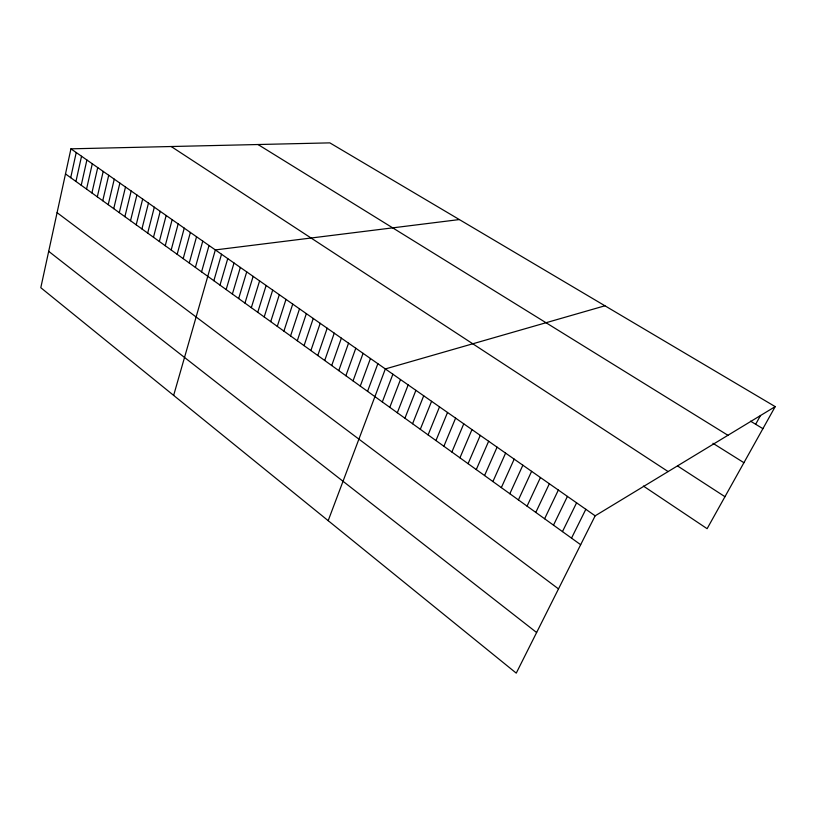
<?xml version="1.0" encoding="UTF-8"?>
<svg xmlns="http://www.w3.org/2000/svg" width="816" height="816" viewBox="0 0 816 816"><rect width="100%" height="100%" fill="white"/><g stroke="black" fill="none" stroke-linecap="round" stroke-linejoin="round"><path stroke-width="1.22" d="M70.941 148.828L40.8 287.701L516.253 673.129L595.16 515.824L775.2 406.623L329.848 142.871L70.941 148.828L595.16 515.824M70.706 177.684L76.225 152.531M75.949 181.458L81.539 156.254M81.233 185.252L86.894 159.997M86.547 189.088L92.29 163.781M91.902 192.943L97.726 167.586M97.308 196.829L103.204 171.411M102.745 200.736L108.712 175.277M108.212 204.673L114.271 179.163M113.73 208.651L119.87 183.08M119.289 212.65L125.501 187.027M124.879 216.668L131.182 191.005M130.519 220.728L136.904 195.014M136.201 224.818L142.667 199.043M141.923 228.939L148.471 203.113M147.686 233.08L154.326 207.203M153.49 237.262L160.222 211.334M159.344 241.475L166.158 215.485M165.24 245.718L172.145 219.677M171.176 249.992L178.174 223.9M177.164 254.296L184.253 228.154M183.192 258.641L190.373 232.438M189.261 263.007L196.544 236.762M195.391 267.413L202.766 241.118M201.562 271.861L209.029 245.504M173.645 395.393L215.342 249.92L459.337 219.565M213.853 280.714L221.524 254.245M219.983 285.121L227.746 258.611M226.154 289.558L234.019 262.997M232.376 294.035L240.343 267.424M238.649 298.554L246.718 271.881M244.963 303.093L253.133 276.379M251.328 307.673L259.6 280.908M257.744 312.293L266.128 285.478M264.2 316.945L272.697 290.078M270.718 321.637L279.317 294.709M277.287 326.359L285.998 299.38M283.897 331.123L292.73 304.093M290.567 335.927L299.513 308.846M297.289 340.762L306.347 313.63M304.072 345.637L313.242 318.454M310.896 350.554L320.188 323.32M317.781 355.511L327.185 328.226M324.717 360.499L334.254 333.163M331.714 365.537L341.374 338.15M338.773 370.617L348.544 343.179M345.882 375.727L355.786 348.238M353.053 380.888L363.079 353.348M360.274 386.09L370.444 358.499M367.567 391.333L377.859 363.691M328.185 520.669L385.346 368.934L604.942 305.786M382.316 401.951L392.884 374.218M389.793 407.337L400.493 379.542M397.321 412.753L408.163 384.907M404.92 418.22L415.905 390.334M412.58 423.739L423.708 395.791M420.301 429.298L431.582 401.309M428.094 434.908L439.518 406.858M435.958 440.558L447.525 412.468M443.884 446.26L455.603 418.129M451.88 452.023L463.753 423.83M459.938 457.827L471.974 429.583M468.078 463.672L480.267 435.387M476.279 469.577L488.641 441.252M484.561 475.544L497.077 447.158M492.915 481.552L505.594 453.125M501.34 487.611L514.192 459.133M509.837 493.731L522.862 465.212M518.415 499.902L531.614 471.332M527.065 506.134L540.447 477.513M535.796 512.417L549.352 483.755M544.609 518.762L558.348 490.049M553.503 525.157L567.426 496.403M562.469 531.614L576.586 502.819M571.526 538.132L585.827 509.286M755.657 424.269L760.532 415.466M775.2 406.623L707.115 528.686L643.385 486.05M750.516 421.158L762.909 428.665M258.019 144.524L727.933 435.295M712.939 443.282L743.917 462.703M677.555 465.956L724.965 496.699M171.197 146.523L668.12 471.566M65.494 173.93L580.666 544.711M57.089 212.67L558.501 588.907M48.695 251.338L536.622 632.522"/></g></svg>
